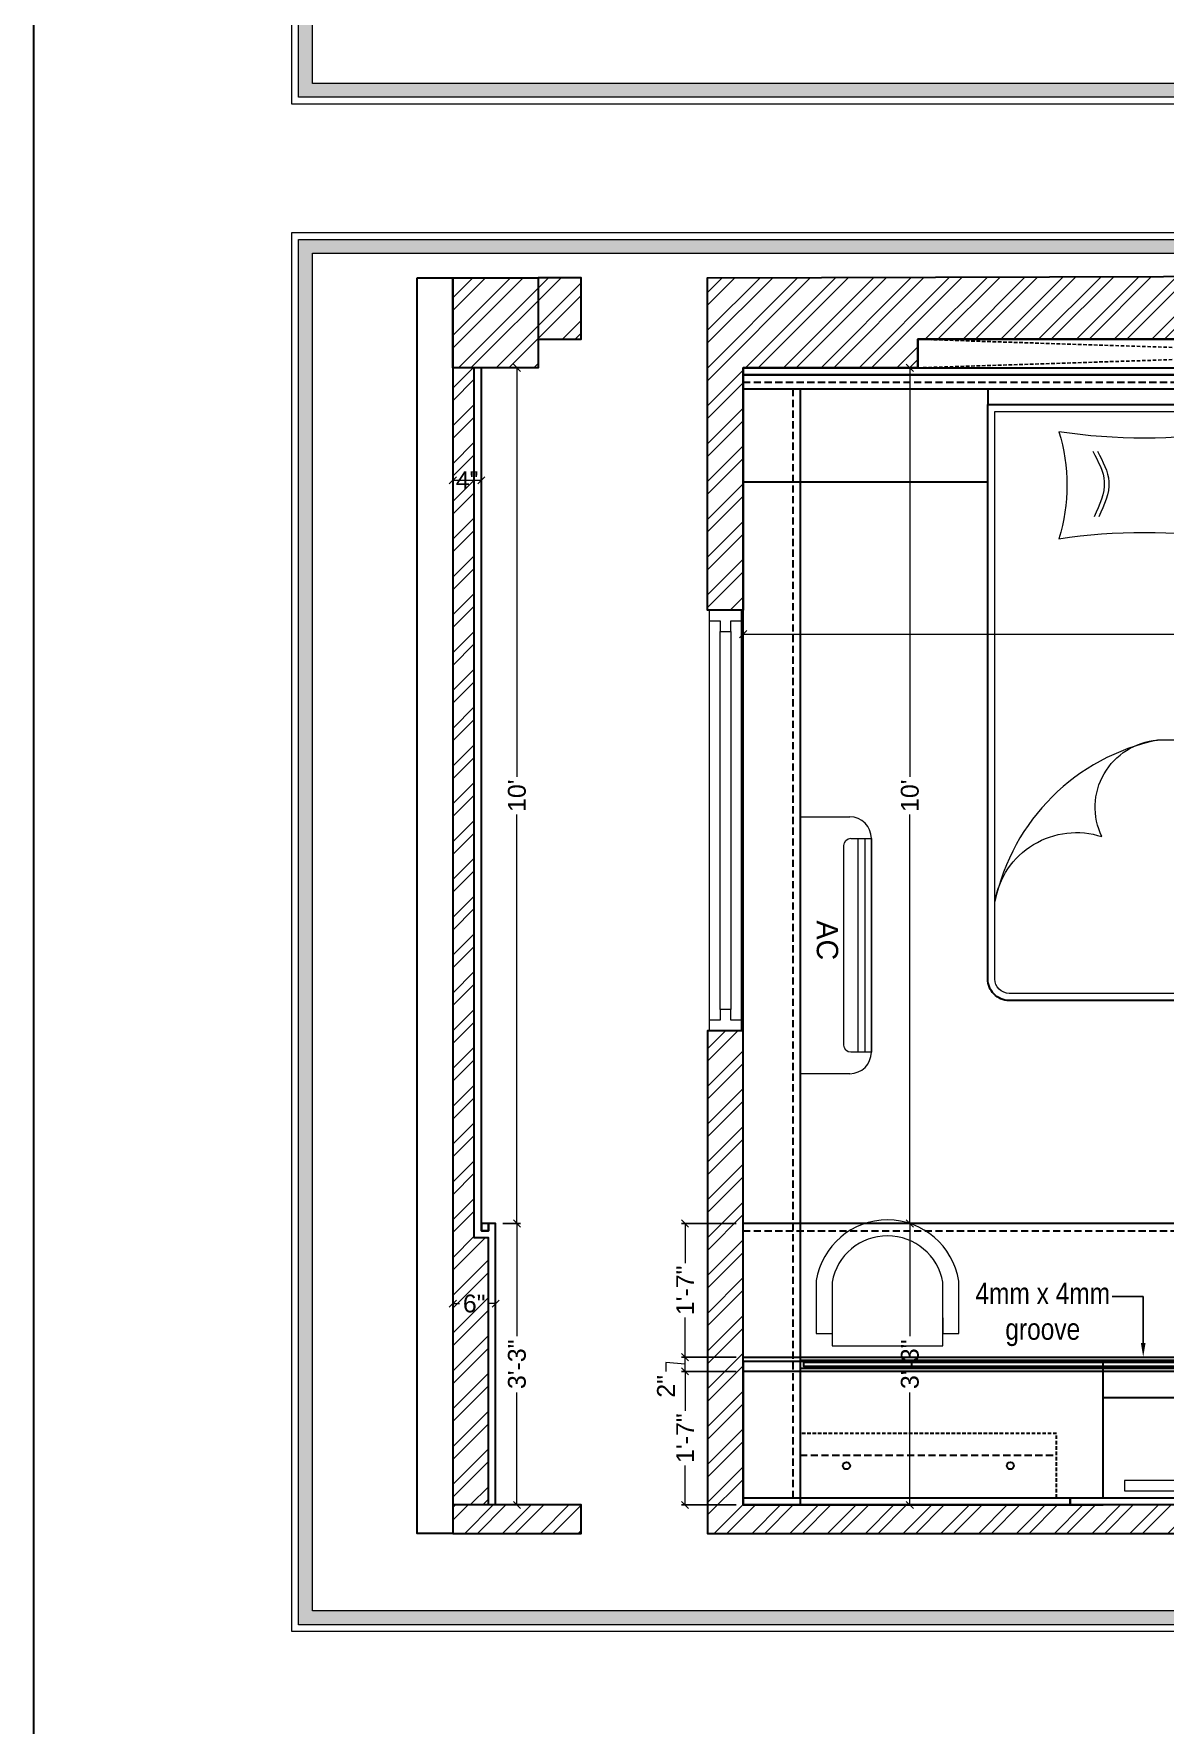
# Model space of a CAD drawing. Header units: millimetres. Extents: x 133760 to 136133, y -184957 to -182282.
# Drawn here: x 133760.1 to 133918.9, y -184706.6 to -184469.4 of the extents above; entities that cross this region are included whole.
import ezdxf
from ezdxf import colors
from ezdxf.entities.mleader import LeaderData, LeaderLine
from ezdxf.math import Vec2, Vec3

# ---------------------------------------------------------------- set-up
doc = ezdxf.new("R2010")
doc.units = ezdxf.units.MM
doc.header["$MEASUREMENT"] = 0
doc.header["$PDMODE"] = 35
doc.linetypes.add('00 . GROUND FLOOR$0$DASHED', pattern=[0.75, 0.5, -0.25])
doc.linetypes.add('DASHEDX2', pattern=[1.5, 1, -0.5])
doc.layers.get('Defpoints').update_dxf_attribs({"color": 220})
doc.layers.add('AR HATCH-7', color=7, linetype='Continuous')
for name, color, linetype, lineweight in [('Dimension', 10, 'DASHEDX2', 20), ('Electrical', 84, 'Continuous', 30), ('ELEVATION ( SPIRAL STAIR )', 250, 'Continuous', 9), ('FURNITURE', 32, 'Continuous', 9), ('FURNITURE-1', 252, 'Continuous', 13), ('GF FALSE CEILING', 6, 'Continuous', 35), ('SECOND FLOOR', 7, 'Continuous', 9), ('SECTION ( SLAB PLine )', 104, 'Continuous', 30), ('Text', 7, 'Continuous', 15), ('text1', 1, 'Continuous', 15), ('wall', 7, 'Continuous', 30)]:
    doc.layers.add(name, color=color, linetype=linetype, lineweight=lineweight)
doc.styles.add('Arial', font='arial.ttf')
doc.styles.add('style4', font='ARIALN.TTF')
doc.styles.add('TEXT', font='eurr____.ttf')
doc.dimstyles.new('ISO-25', dxfattribs={"dimtxt": 2.5, "dimasz": 1, "dimexe": 0.5, "dimexo": 1, "dimtad": 0, "dimdec": 0, "dimlunit": 4, "dimtxsty": 'Arial', "dimblk": 'OBLIQUE', "dimcen": 2.5, "dimclrd": 1, "dimclre": 1, "dimclrt": 5, "dimadec": 0, "dimazin": 0, "dimtfac": 1, "dimtdec": 0, "dimtmove": 0, "dimatfit": 3, "dimfxl": 1, "dimtfillclr": 5, "dimlwd": -1, "dimarcsym": 0})

# ---------------------------------------------------------------- blocks, each defined once
blk = doc.blocks.new('ceili')
at = {"color": 9, "lineweight": 9, "true_color": 0xc7c8ca}
for points in [[(133614.58, -184321.39), (133614.58, -184322.84), (133664.41, -184322.84), (133664.41, -184321.39)], [(133626.28, -184322.84), (133626.28, -184323.79), (133652.72, -184323.79), (133652.72, -184322.84)]]:
    blk.add_lwpolyline(points, close=True, dxfattribs=at)
at = {"layer": 'ELEVATION ( SPIRAL STAIR )', "color": 9, "true_color": 0xc7c8ca}
blk.add_lwpolyline([(133674.11, -184317.31), (133707.11, -184317.31), (133707.11, -184316.31), (133674.11, -184316.31)], close=True, dxfattribs=at)
at = {"layer": 'FURNITURE', "color": 9, "linetype": '00 . GROUND FLOOR$0$DASHED', "lineweight": 25, "true_color": 0xc7c8ca}
for p, q in [((133585.54, -184165.31), (133710.54, -184161.31)), ((133585.54, -184161.31), (133710.54, -184165.31))]:
    blk.add_line(p, q, dxfattribs=at)
at = {"layer": 'FURNITURE', "color": 3, "linetype": 'DASHEDX2', "lineweight": 30}
for p, q in [((133561.04, -184167.31), (133697.56, -184167.31)), ((133568.04, -184323.81), (133568.04, -184168.31)), ((133561.04, -184286.34), (133710.63, -184286.34)), ((133569.04, -184317.81), (133605.04, -184317.81))]:
    blk.add_line(p, q, dxfattribs=at)
at = {"layer": 'FURNITURE', "color": 9, "lineweight": 30, "true_color": 0xc7c8ca}
for p, q in [((133709.56, -184165.31), (133709.56, -184216.31)), ((133569.04, -184168.31), (133569.04, -184324.81)), ((133561.04, -184181.31), (133595.37, -184181.31)), ((133675.46, -184181.31), (133710.54, -184181.31)), ((133710.56, -184186.3), (133709.56, -184186.3)), ((133710.56, -184216.31), (133710.56, -184186.3)), ((133710.56, -184187.3), (133709.56, -184187.3)), ((133710.56, -184215.31), (133709.56, -184215.31)), ((133709.56, -184216.31), (133710.56, -184216.31)), ((133710.58, -184309.78), (133611.56, -184309.78)), ((133670.66, -184309.81), (133670.66, -184323.81)), ((133674.11, -184324.81), (133674.11, -184316.81)), ((133674.11, -184316.81), (133707.11, -184316.81)), ((133707.11, -184316.81), (133707.11, -184324.81))]:
    blk.add_line(p, q, dxfattribs=at)
at = {"layer": 'FURNITURE', "color": 9, "true_color": 0xc7c8ca}
blk.add_line((133674.46, -184217.54), (133619.18, -184217.54), dxfattribs=at)
at = {"layer": 'FURNITURE', "color": 9, "lineweight": 30, "true_color": 0xc7c8ca}
for points in [[(133585.54, -184165.31), (133710.54, -184165.31), (133710.54, -184161.31), (133585.54, -184161.31)], [(133561.04, -184165.31), (133709.56, -184165.31), (133709.56, -184166.31), (133561.04, -184166.31)], [(133561.04, -184166.31), (133697.56, -184166.31), (133697.56, -184167.31), (133698.56, -184167.31), (133698.56, -184168.31), (133561.04, -184168.31)], [(133675.46, -184170.46), (133675.46, -184168.31), (133595.37, -184168.31), (133595.37, -184170.46)], [(133674.11, -184324.81), (133707.11, -184324.81), (133707.11, -184316.81), (133674.11, -184316.81)], [(133674.11, -184317.81), (133707.11, -184317.81), (133707.11, -184316.81), (133674.11, -184316.81)], [(133710.56, -184323.81), (133707.11, -184323.81), (133707.11, -184316.81), (133710.56, -184316.81)], [(133675.11, -184323.81), (133706.11, -184323.81), (133706.11, -184317.81), (133675.11, -184317.81)], [(133606.94, -184324.81), (133561.04, -184324.81), (133561.04, -184323.81), (133606.94, -184323.81)], [(133621.94, -184324.81), (133606.94, -184324.81), (133606.94, -184323.81), (133621.94, -184323.81)], [(133674.11, -184323.81), (133621.94, -184323.81), (133621.94, -184324.81), (133674.11, -184324.81)], [(133674.11, -184324.81), (133707.11, -184324.81), (133707.11, -184323.81), (133674.11, -184323.81)], [(133707.11, -184323.81), (133710.56, -184323.81), (133710.56, -184324.81), (133707.11, -184324.81)]]:
    blk.add_lwpolyline(points, close=True, dxfattribs=at)
for points in [[(133672.46, -184254.05), (133598.37, -184254.05, -0.414214), (133595.37, -184251.05), (133595.37, -184170.46), (133675.46, -184170.46), (133675.46, -184251.05, -0.414214)], [(133691.94, -184302.8), (133691.94, -184292.83, -0.414214), (133694.94, -184289.83), (133704.89, -184289.83, -0.414214), (133707.89, -184292.83), (133707.89, -184302.8, -0.414214), (133704.89, -184305.8), (133694.94, -184305.8, -0.414214)]]:
    blk.add_lwpolyline(points, format="xyb", close=True, dxfattribs=at)
at = {"layer": 'FURNITURE', "color": 9, "true_color": 0xc7c8ca}
for points in [[(133672.46, -184253.05), (133598.37, -184253.05, -0.414214), (133596.37, -184251.05), (133596.37, -184171.46), (133674.46, -184171.46), (133674.46, -184251.05, -0.414214)], [(133611.38, -184231.07, -0.527965), (133619.18, -184217.54, 0.296489), (133596.37, -184240.19, -0.459377), (133611.38, -184231.07)]]:
    blk.add_lwpolyline(points, format="xyb", close=True, dxfattribs=at)
at = {"layer": 'FURNITURE', "color": 9, "true_color": 0xc7c8ca, "elevation": -0.01}
for points in [[(133629.36, -184189.28, -0.100586), (133629.36, -184174.28, -0.075726), (133605.36, -184174.28, -0.148967), (133605.36, -184189.28, -0.074116)], [(133641.54, -184189.28, 0.100586), (133641.54, -184174.28, 0.075726), (133665.54, -184174.28, 0.148967), (133665.54, -184189.28, 0.074116)]]:
    blk.add_lwpolyline(points, format="xyb", close=True, dxfattribs=at)
at = {"layer": 'FURNITURE', "color": 9, "true_color": 0xc7c8ca, "flags": 128}
for points in [[(133589.07, -184300.78), (133591.29, -184300.78), (133591.29, -184293.4, 0.853613), (133571.29, -184293.35), (133571.29, -184300.78), (133573.52, -184300.78)], [(133589.07, -184298.56), (133589.07, -184300.78), (133589.07, -184293.58, 0.835758), (133573.52, -184293.54), (133573.52, -184298.56), (133573.52, -184300.78)]]:
    blk.add_lwpolyline(points, format="xyb", dxfattribs=at)
at = {"layer": 'FURNITURE', "color": 9, "true_color": 0xc7c8ca}
blk.add_lwpolyline([(133573.53, -184300.78), (133573.53, -184302.47), (133589.08, -184302.47), (133589.07, -184300.78)], dxfattribs=at)
at = {"layer": 'FURNITURE', "color": 9, "lineweight": 30, "true_color": 0xc7c8ca}
blk.add_lwpolyline([(133611.56, -184323.81), (133611.57, -184304.71), (133561.05, -184304.71), (133561.04, -184324.81), (133611.56, -184324.81), (133611.56, -184324.81)], dxfattribs=at)
at = {"layer": 'FURNITURE', "color": 9, "linetype": '00 . GROUND FLOOR$0$DASHED', "lineweight": 30, "true_color": 0xc7c8ca}
blk.add_lwpolyline([(133569.04, -184323.81), (133605.04, -184323.81), (133605.04, -184314.81), (133569.04, -184314.81)], close=True, dxfattribs=at)
at = {"layer": 'FURNITURE', "color": 9, "lineweight": 30, "true_color": 0xc7c8ca}
for centre in [(133575.54, -184319.31), (133598.54, -184319.31)]:
    blk.add_circle(centre, 0.5, dxfattribs=at)
at = {"layer": 'FURNITURE', "color": 9, "true_color": 0xc7c8ca}
for points in [[(133610.1, -184177.02, -0.01), (133610.87, -184178.44, -0.01), (133612.51, -184181.43, -0.01), (133611.06, -184184.55, -0.01), (133610.31, -184186.19, -0.01)], [(133610.75, -184177.02, -0.01), (133611.52, -184178.44, -0.01), (133613.15, -184181.43, -0.01), (133611.71, -184184.55, -0.01), (133610.95, -184186.19, -0.01)], [(133625.94, -184177.02, -0.01), (133625.17, -184178.44, -0.01), (133623.54, -184181.43, -0.01), (133624.98, -184184.55, -0.01), (133625.73, -184186.19, -0.01)], [(133626.58, -184177.02, -0.01), (133625.81, -184178.44, -0.01), (133624.18, -184181.43, -0.01), (133625.62, -184184.55, -0.01), (133626.38, -184186.19, -0.01)], [(133644.31, -184177.02, -0.01), (133645.09, -184178.44, -0.01), (133646.72, -184181.43, -0.01), (133645.28, -184184.55, -0.01), (133644.52, -184186.19, -0.01)], [(133644.96, -184177.02, -0.01), (133645.73, -184178.44, -0.01), (133647.36, -184181.43, -0.01), (133645.92, -184184.55, -0.01), (133645.16, -184186.19, -0.01)], [(133662.11, -184177.02, -0.01), (133661.34, -184178.44, -0.01), (133659.71, -184181.43, -0.01), (133661.15, -184184.55, -0.01), (133661.91, -184186.19, -0.01)], [(133662.76, -184177.02, -0.01), (133661.99, -184178.44, -0.01), (133660.36, -184181.43, -0.01), (133661.8, -184184.55, -0.01), (133662.56, -184186.19, -0.01)]]:
    blk.add_open_spline(points, degree=3, knots=[0, 0, 0, 0, 4.577917, 9.671137, 9.671137, 9.671137, 9.671137], dxfattribs=at)
blk = doc.blocks.new('_Oblique')
at = {"layer": 'wall', "color": 0, "lineweight": -2}
blk.add_line((-0.5, -0.5), (0.5, 0.5), dxfattribs=at)
blk = doc.blocks.new('*D89')
at = {"layer": 'Defpoints', "color": 0, "transparency": 16777216}
for p in [(133859.68, -184657.01), (133851.52, -184675.74), (133859.68, -184675.74)]:
    blk.add_point(p, dxfattribs=at)
at = {"layer": 'FURNITURE', "color": 1, "lineweight": -2, "transparency": 16777216}
for p, q in [((133858.68, -184657.01), (133851.02, -184657.01)), ((133858.68, -184675.74), (133851.02, -184675.74))]:
    blk.add_line(p, q, dxfattribs=at)
at = {"layer": 'FURNITURE', "color": 1, "transparency": 16777216}
for p, q in [((133851.52, -184657.01), (133851.52, -184662.54)), ((133851.52, -184675.74), (133851.52, -184670.2))]:
    blk.add_line(p, q, dxfattribs=at)
for p, rotation in [((133851.52, -184657.01), 90), ((133851.52, -184675.74), 270)]:
    blk.add_blockref('_Oblique', p, dxfattribs=dict(at, rotation=rotation))
at = {"layer": 'FURNITURE', "color": 5, "lineweight": 0, "transparency": 16777216, "insert": (133851.52, -184666.37), "char_height": 2.5, "attachment_point": 5, "rotation": 90, "style": 'Arial'}
blk.add_mtext('1\'-7"', dxfattribs=at)
blk = doc.blocks.new('*D90')
at = {"layer": 'Defpoints', "color": 0, "transparency": 16777216}
for p in [(133851.52, -184655.01), (133859.67, -184655.01), (133859.68, -184657.01)]:
    blk.add_point(p, dxfattribs=at)
at = {"layer": 'FURNITURE', "color": 1, "transparency": 16777216}
for p, q in [((133851.52, -184656.01), (133848.83, -184655.78)), ((133848.83, -184655.78), (133848.83, -184657.03)), ((133851.52, -184657.01), (133851.52, -184655.01))]:
    blk.add_line(p, q, dxfattribs=at)
at = {"layer": 'FURNITURE', "color": 1, "lineweight": -2, "transparency": 16777216}
for p, q in [((133858.67, -184655.01), (133851.02, -184655.01)), ((133858.68, -184657.01), (133851.02, -184657.01))]:
    blk.add_line(p, q, dxfattribs=at)
at = {"layer": 'FURNITURE', "color": 1, "transparency": 16777216}
for p, rotation in [((133851.52, -184655.01), 90), ((133851.52, -184657.01), 270)]:
    blk.add_blockref('_Oblique', p, dxfattribs=dict(at, rotation=rotation))
at = {"layer": 'FURNITURE', "color": 5, "lineweight": 0, "transparency": 16777216, "insert": (133848.83, -184659.11), "char_height": 2.5, "attachment_point": 5, "rotation": 90, "style": 'Arial'}
blk.add_mtext('2"', dxfattribs=at)
blk = doc.blocks.new('*D91')
at = {"layer": 'Defpoints', "color": 0, "transparency": 16777216}
for p in [(133851.52, -184636.27), (133859.67, -184636.27), (133859.67, -184655.01)]:
    blk.add_point(p, dxfattribs=at)
at = {"layer": 'FURNITURE', "color": 1, "lineweight": -2, "transparency": 16777216}
for p, q in [((133858.67, -184636.27), (133851.02, -184636.27)), ((133858.67, -184655.01), (133851.02, -184655.01))]:
    blk.add_line(p, q, dxfattribs=at)
at = {"layer": 'FURNITURE', "color": 1, "transparency": 16777216}
for p, q in [((133851.52, -184636.27), (133851.52, -184641.81)), ((133851.52, -184655.01), (133851.52, -184649.47))]:
    blk.add_line(p, q, dxfattribs=at)
for p, rotation in [((133851.52, -184636.27), 90), ((133851.52, -184655.01), 270)]:
    blk.add_blockref('_Oblique', p, dxfattribs=dict(at, rotation=rotation))
at = {"layer": 'FURNITURE', "color": 5, "lineweight": 0, "transparency": 16777216, "insert": (133851.52, -184645.64), "char_height": 2.5, "attachment_point": 5, "rotation": 90, "style": 'Arial'}
blk.add_mtext('1\'-7"', dxfattribs=at)
blk = doc.blocks.new('*D92')
at = {"layer": 'Defpoints', "color": 0, "transparency": 16777216}
for p in [(133859.67, -184516.24), (133883.07, -184516.24), (133859.67, -184636.27)]:
    blk.add_point(p, dxfattribs=at)
at = {"layer": 'FURNITURE', "color": 1, "lineweight": -2, "transparency": 16777216}
for p, q in [((133860.67, -184516.24), (133883.57, -184516.24)), ((133860.67, -184636.27), (133883.57, -184636.27))]:
    blk.add_line(p, q, dxfattribs=at)
at = {"layer": 'FURNITURE', "color": 1, "transparency": 16777216}
for p, q in [((133883.07, -184516.24), (133883.07, -184573.63)), ((133883.07, -184636.27), (133883.07, -184578.88))]:
    blk.add_line(p, q, dxfattribs=at)
for p, rotation in [((133883.07, -184516.24), 90), ((133883.07, -184636.27), 270)]:
    blk.add_blockref('_Oblique', p, dxfattribs=dict(at, rotation=rotation))
at = {"layer": 'FURNITURE', "color": 5, "lineweight": 0, "transparency": 16777216, "insert": (133883.07, -184576.26), "char_height": 2.5, "attachment_point": 5, "rotation": 90, "style": 'Arial'}
blk.add_mtext("10'", dxfattribs=at)
blk = doc.blocks.new('*D93')
at = {"layer": 'Defpoints', "color": 0, "transparency": 16777216}
for p in [(134009.22, -184553.6), (133859.67, -184562.57), (134009.22, -184562.46)]:
    blk.add_point(p, dxfattribs=at)
at = {"layer": 'FURNITURE', "color": 1, "lineweight": -2, "transparency": 16777216}
for p, q in [((133859.67, -184561.57), (133859.67, -184553.1)), ((134009.22, -184561.46), (134009.22, -184553.1))]:
    blk.add_line(p, q, dxfattribs=at)
at = {"layer": 'FURNITURE', "color": 1, "transparency": 16777216}
for p, q in [((133859.67, -184553.6), (133929.64, -184553.6)), ((134009.22, -184553.6), (133939.25, -184553.6))]:
    blk.add_line(p, q, dxfattribs=at)
at = {"layer": 'FURNITURE', "color": 1, "transparency": 16777216, "rotation": 180}
blk.add_blockref('_Oblique', (133859.67, -184553.6), dxfattribs=at)
at = {"layer": 'FURNITURE', "color": 1, "transparency": 16777216}
blk.add_blockref('_Oblique', (134009.22, -184553.6), dxfattribs=at)
at = {"layer": 'FURNITURE', "color": 5, "lineweight": 0, "transparency": 16777216, "insert": (133934.45, -184553.6), "char_height": 2.5, "attachment_point": 5, "style": 'Arial'}
blk.add_mtext('12\'-6"', dxfattribs=at)
blk = doc.blocks.new('*D94')
at = {"layer": 'Defpoints', "color": 0, "transparency": 16777216}
for p in [(133859.67, -184636.27), (133859.67, -184675.74), (133883.07, -184675.74)]:
    blk.add_point(p, dxfattribs=at)
at = {"layer": 'FURNITURE', "color": 1, "lineweight": -2, "transparency": 16777216}
for p, q in [((133860.67, -184636.27), (133883.57, -184636.27)), ((133860.67, -184675.74), (133883.57, -184675.74))]:
    blk.add_line(p, q, dxfattribs=at)
at = {"layer": 'FURNITURE', "color": 1, "transparency": 16777216}
for p, q in [((133883.07, -184636.27), (133883.07, -184652.06)), ((133883.07, -184675.74), (133883.07, -184659.95))]:
    blk.add_line(p, q, dxfattribs=at)
for p, rotation in [((133883.07, -184636.27), 90), ((133883.07, -184675.74), 270)]:
    blk.add_blockref('_Oblique', p, dxfattribs=dict(at, rotation=rotation))
at = {"layer": 'FURNITURE', "color": 5, "lineweight": 0, "transparency": 16777216, "insert": (133883.07, -184656.01), "char_height": 2.5, "attachment_point": 5, "rotation": 90, "style": 'Arial'}
blk.add_mtext('3\'-3"', dxfattribs=at)
blk = doc.blocks.new('*D95')
at = {"layer": 'Defpoints', "color": 0, "transparency": 16777216}
for p in [(133824.92, -184636.27), (133824.92, -184675.74), (133827.92, -184675.74)]:
    blk.add_point(p, dxfattribs=at)
at = {"layer": 'FURNITURE', "color": 1, "lineweight": -2, "transparency": 16777216}
for p, q in [((133825.92, -184636.27), (133828.42, -184636.27)), ((133825.92, -184675.74), (133828.42, -184675.74))]:
    blk.add_line(p, q, dxfattribs=at)
at = {"layer": 'FURNITURE', "color": 1, "transparency": 16777216}
for p, q in [((133827.92, -184636.27), (133827.92, -184652.06)), ((133827.92, -184675.74), (133827.92, -184659.95))]:
    blk.add_line(p, q, dxfattribs=at)
for p, rotation in [((133827.92, -184636.27), 90), ((133827.92, -184675.74), 270)]:
    blk.add_blockref('_Oblique', p, dxfattribs=dict(at, rotation=rotation))
at = {"layer": 'FURNITURE', "color": 5, "lineweight": 0, "transparency": 16777216, "insert": (133827.92, -184656.01), "char_height": 2.5, "attachment_point": 5, "rotation": 90, "style": 'Arial'}
blk.add_mtext('3\'-3"', dxfattribs=at)
blk = doc.blocks.new('*D96')
at = {"layer": 'Defpoints', "color": 0, "transparency": 16777216}
for p in [(133824.92, -184516.24), (133827.92, -184516.24), (133824.92, -184636.27)]:
    blk.add_point(p, dxfattribs=at)
at = {"layer": 'FURNITURE', "color": 1, "lineweight": -2, "transparency": 16777216}
for p, q in [((133825.92, -184516.24), (133828.42, -184516.24)), ((133825.92, -184636.27), (133828.42, -184636.27))]:
    blk.add_line(p, q, dxfattribs=at)
at = {"layer": 'FURNITURE', "color": 1, "transparency": 16777216}
for p, q in [((133827.92, -184516.24), (133827.92, -184573.63)), ((133827.92, -184636.27), (133827.92, -184578.88))]:
    blk.add_line(p, q, dxfattribs=at)
for p, rotation in [((133827.92, -184516.24), 90), ((133827.92, -184636.27), 270)]:
    blk.add_blockref('_Oblique', p, dxfattribs=dict(at, rotation=rotation))
at = {"layer": 'FURNITURE', "color": 5, "lineweight": 0, "transparency": 16777216, "insert": (133827.92, -184576.26), "char_height": 2.5, "attachment_point": 5, "rotation": 90, "style": 'Arial'}
blk.add_mtext("10'", dxfattribs=at)
blk = doc.blocks.new('*D115')
at = {"layer": 'Defpoints', "color": 0, "transparency": 16777216}
for p in [(133818.92, -184528.88), (133822.92, -184528.88), (133822.92, -184532.01)]:
    blk.add_point(p, dxfattribs=at)
at = {"layer": 'FURNITURE', "color": 1, "lineweight": -2, "transparency": 16777216}
for p, q in [((133818.92, -184529.88), (133818.92, -184532.51)), ((133822.92, -184529.88), (133822.92, -184532.51))]:
    blk.add_line(p, q, dxfattribs=at)
at = {"layer": 'FURNITURE', "color": 1, "transparency": 16777216}
blk.add_line((133818.92, -184532.01), (133822.92, -184532.01), dxfattribs=at)
at = {"layer": 'FURNITURE', "color": 1, "transparency": 16777216, "rotation": 180}
blk.add_blockref('_Oblique', (133818.92, -184532.01), dxfattribs=at)
at = {"layer": 'FURNITURE', "color": 1, "transparency": 16777216}
blk.add_blockref('_Oblique', (133822.92, -184532.01), dxfattribs=at)
at = {"layer": 'FURNITURE', "color": 5, "lineweight": 0, "transparency": 16777216, "insert": (133820.92, -184532.01), "char_height": 2.5, "attachment_point": 5, "style": 'Arial'}
blk.add_mtext('4"', dxfattribs=at)
blk = doc.blocks.new('*D116')
at = {"layer": 'Defpoints', "color": 0, "transparency": 16777216}
for p in [(133818.92, -184647.74), (133824.92, -184647.5), (133824.92, -184647.74)]:
    blk.add_point(p, dxfattribs=at)
at = {"layer": 'FURNITURE', "color": 1, "lineweight": -2, "transparency": 16777216}
for p, q in [((133818.92, -184646.74), (133818.92, -184647)), ((133824.92, -184646.74), (133824.92, -184647))]:
    blk.add_line(p, q, dxfattribs=at)
at = {"layer": 'FURNITURE', "color": 1, "transparency": 16777216}
for p, q in [((133818.92, -184647.5), (133819.85, -184647.5)), ((133824.92, -184647.5), (133823.99, -184647.5))]:
    blk.add_line(p, q, dxfattribs=at)
at = {"layer": 'FURNITURE', "color": 1, "transparency": 16777216, "rotation": 180}
blk.add_blockref('_Oblique', (133818.92, -184647.5), dxfattribs=at)
at = {"layer": 'FURNITURE', "color": 1, "transparency": 16777216}
blk.add_blockref('_Oblique', (133824.92, -184647.5), dxfattribs=at)
at = {"layer": 'FURNITURE', "color": 5, "transparency": 16777216, "insert": (133821.92, -184647.5), "char_height": 2.5, "attachment_point": 5, "style": 'Arial'}
blk.add_mtext('6"', dxfattribs=at)

msp = doc.modelspace()

# ---------------------------------------------------------------- hatches: boundary and pattern name
at = {"layer": 'AR HATCH-7', "lineweight": 0, "true_color": 0x939598, "transparency": 33554687}
h = msp.add_hatch(dxfattribs=at)
h.set_pattern_fill('ANSI32', color=252, scale=10, angle=-1e-14)
h.paths.add_polyline_path([(133818.92, -184503.6), (133830.92, -184503.6), (133830.92, -184516.24), (133818.92, -184516.24)])
h.paths.add_polyline_path([(133830.92, -184512.24), (133836.92, -184512.24), (133836.92, -184503.6), (133830.92, -184503.6)])
h.paths.add_polyline_path([(133818.92, -184679.74), (133836.92, -184679.74), (133836.92, -184675.74), (133818.92, -184675.74)])
h = msp.add_hatch(dxfattribs=at)
h.set_pattern_fill('ANSI32', color=252, scale=10)
h.set_pattern_definition([(45, (3e-11, -915.365), (-2.65165043, 2.65165043), []), (45, (1.7678, -915.365), (-2.65165043, 2.65165043), [])])
h.paths.add_polyline_path([(134014.64, -184503.17), (133854.67, -184503.63), (133854.67, -184550.24), (133859.67, -184550.24), (133859.67, -184516.24), (133884.17, -184516.24), (133884.17, -184512.24), (134009.17, -184512.24), (134009.19, -184537.23), (134009.19, -184537.23), (134009.19, -184538.25), (134014.19, -184538.22)])
h.paths.add_polyline_path([(133859.67, -184609.24), (133854.67, -184609.24), (133854.67, -184679.74), (134014.21, -184679.74), (134014.26, -184635.24), (134009.26, -184635.27), (134009.19, -184675.74), (133910.19, -184675.74), (133910.19, -184675.74), (133859.67, -184675.74), (133859.68, -184655.65)])
h.paths.add_polyline_path([(134014.19, -184566.21), (134009.19, -184566.24), (134009.19, -184602.24), (134014.19, -184602.21)])
at = {"layer": 'Dimension', "true_color": 0xd39e00, "transparency": 33554687}
h = msp.add_hatch(color=42, dxfattribs=at)
h.paths.add_polyline_path([(133797.27, -184283.99), (133797.27, -184478.29), (134073.32, -184478.29), (134073.32, -184283.99)])
h.paths.add_polyline_path([(133799.21, -184285.93), (134071.38, -184285.93), (134071.38, -184476.36), (133799.21, -184476.36)], flags=16)
h = msp.add_hatch(color=42, dxfattribs=at)
h.paths.add_polyline_path([(133797.27, -184498.23), (133797.27, -184692.54), (134073.32, -184692.54), (134073.32, -184498.23)])
h.paths.add_polyline_path([(133799.21, -184500.17), (134071.38, -184500.17), (134071.38, -184690.6), (133799.21, -184690.6)], flags=16)
at = {"layer": 'FURNITURE-1', "lineweight": 0, "transparency": 33554572}
h = msp.add_hatch(dxfattribs=at)
h.set_pattern_fill('ANSI32', color=6, scale=10)
h.set_pattern_definition([(45, (-308.722, -915.365), (-2.65165043, 2.65165043), []), (45, (-306.9542, -915.365), (-2.65165043, 2.65165043), [])])
h.paths.add_polyline_path([(133823.92, -184638.27), (133821.92, -184638.27), (133821.92, -184516.24), (133818.92, -184516.24), (133818.92, -184675.74), (133823.92, -184675.74)])

# ---------------------------------------------------------------- linework, layer by layer
at = {"layer": 'Dimension', "color": 42, "linetype": 'Continuous', "true_color": 0xd39e00, "transparency": 33554687}
for points in [[(133796.3, -184283.02), (134074.29, -184283.02), (134074.29, -184479.26), (133796.3, -184479.26)], [(133797.27, -184283.99), (134073.32, -184283.99), (134073.32, -184478.29), (133797.27, -184478.29)], [(133799.21, -184285.93), (134071.38, -184285.93), (134071.38, -184476.36), (133799.21, -184476.36)], [(133796.3, -184497.26), (134074.29, -184497.26), (134074.29, -184693.51), (133796.3, -184693.51)], [(133797.27, -184498.23), (134073.32, -184498.23), (134073.32, -184692.54), (133797.27, -184692.54)], [(133799.21, -184500.17), (134071.38, -184500.17), (134071.38, -184690.6), (133799.21, -184690.6)]]:
    msp.add_lwpolyline(points, close=True, dxfattribs=at)
at = {"layer": 'Electrical', "lineweight": 15}
for p, q in [((133875.8, -184612.24), (133875.8, -184582.24)), ((133876.8, -184612.24), (133876.8, -184582.24)), ((133873.79, -184611.24), (133873.79, -184583.24))]:
    msp.add_line(p, q, dxfattribs=at)
for points in [[(133874.65, -184615.25), (133867.67, -184615.25), (133867.67, -184579.23), (133874.65, -184579.23)], [(133874.8, -184582.24), (133877.66, -184582.24), (133877.66, -184612.24), (133874.8, -184612.24)], [(133877.66, -184612.24), (133877.66, -184612.24), (133877.66, -184582.24)]]:
    msp.add_lwpolyline(points, dxfattribs=at)
at = {"layer": 'Electrical', "color": 7, "lineweight": 30}
msp.add_lwpolyline([(133867.67, -184656.54), (134009.22, -184656.54), (134009.22, -184655.48), (133867.67, -184655.48)], close=True, dxfattribs=at)
at = {"layer": 'Electrical', "color": 175, "lineweight": 30, "ltscale": 8, "true_color": 0x4554a5}
for points in [[(134008.83, -184655.7), (134008.83, -184656.33), (133868.18, -184656.33), (133868.18, -184655.7)], [(134008.81, -184655.72), (134008.81, -184656.31), (133868.2, -184656.31), (133868.2, -184655.72)]]:
    msp.add_lwpolyline(points, close=True, dxfattribs=at)
at = {"layer": 'Electrical', "lineweight": 15}
for centre, start, end in [((133874.65, -184582.24), 0, 90), ((133874.65, -184612.24), 270, 0)]:
    msp.add_arc(centre, 3.01, start, end, dxfattribs=at)
at = {"layer": 'Electrical', "lineweight": 15, "extrusion": (0, 0, -1)}
for centre, start_param, end_param in [((133874.8, -184583.24), -0.785398, 0.785398), ((133874.8, -184611.24), 3.926991, 5.497787)]:
    msp.add_ellipse(centre, major_axis=(-0.71, 0.71), ratio=1, start_param=start_param, end_param=end_param, dxfattribs=at)
at = {"layer": 'FURNITURE', "color": 3, "lineweight": 30}
for points in [[(133760.11, -183815.68), (134732.43, -183815.68), (134732.43, -184956.93), (133760.11, -184956.93)], [(133823.92, -184636.27), (133822.92, -184636.27), (133822.92, -184637.27), (133823.92, -184637.27)]]:
    msp.add_lwpolyline(points, close=True, dxfattribs=at)
at = {"layer": 'GF FALSE CEILING', "lineweight": 30}
for points in [[(133859.67, -184516.24), (133884.17, -184516.24), (133884.17, -184512.24), (134009.17, -184512.24), (134009.26, -184636.27), (133859.67, -184636.27)], [(133859.67, -184655.01), (134009.22, -184655.01), (134009.22, -184657.01), (133859.67, -184657.01)]]:
    msp.add_lwpolyline(points, close=True, dxfattribs=at)
for points in [[(133823.92, -184675.74), (133823.92, -184638.27), (133821.92, -184638.27), (133821.92, -184516.24)], [(133824.92, -184675.74), (133824.92, -184636.27), (133823.92, -184636.27), (133823.92, -184637.27), (133822.92, -184637.27), (133822.92, -184516.24)]]:
    msp.add_lwpolyline(points, dxfattribs=at)
at = {"layer": 'SECOND FLOOR'}
msp.add_lwpolyline([(133854.92, -184550.24), (133854.92, -184551.74), (133856.42, -184551.74), (133856.42, -184553.24), (133857.92, -184553.24), (133857.92, -184606.24), (133856.42, -184606.24), (133856.42, -184607.74), (133854.92, -184607.74), (133854.92, -184609.24), (133859.42, -184609.24), (133859.42, -184607.74), (133857.92, -184607.74), (133857.92, -184606.24), (133856.42, -184606.24), (133856.42, -184553.24), (133857.92, -184553.24), (133857.92, -184551.74), (133859.42, -184551.74), (133859.42, -184550.24), (133854.92, -184550.24), (133854.92, -184609.24), (133859.42, -184609.24), (133859.42, -184550.24)], close=True, dxfattribs=at)
at = {"layer": 'SECTION ( SLAB PLine )', "color": 1}
msp.add_lwpolyline([(133813.92, -184503.6), (133818.92, -184503.6), (133818.92, -184679.74), (133813.92, -184679.74)], close=True, dxfattribs=at)
at = {"layer": 'wall', "lineweight": 30}
for points in [[(133818.92, -184503.6), (133830.92, -184503.6), (133830.92, -184516.24), (133818.92, -184516.24)], [(133830.92, -184512.24), (133836.92, -184512.24), (133836.92, -184503.6), (133830.92, -184503.6)], [(134009.26, -184635.27), (134009.19, -184675.74), (133859.67, -184675.74), (133859.67, -184609.24), (133854.67, -184609.24), (133854.67, -184679.74), (134014.21, -184679.74), (134014.26, -184635.24)], [(133818.92, -184679.74), (133836.92, -184679.74), (133836.92, -184675.74), (133818.92, -184675.74)]]:
    msp.add_lwpolyline(points, close=True, dxfattribs=at)
msp.add_lwpolyline([(134009.17, -184512.24), (133884.17, -184512.24), (133884.17, -184516.24), (133859.67, -184516.24), (133859.67, -184550.24), (133854.67, -184550.24), (133854.67, -184503.63), (134014.64, -184503.17), (134014.19, -184538.22), (134009.19, -184538.25), (134009.17, -184512.24)], dxfattribs=at)

# ---------------------------------------------------------------- block references
at = {"layer": 'FURNITURE', "lineweight": 30}
msp.add_blockref('ceili', (298.63, -350.93), dxfattribs=at)

# ---------------------------------------------------------------- texts
at = {"layer": 'Text', "style": 'TEXT'}
msp.add_text('AC', height=3, rotation=270, dxfattribs=at).set_placement((133870, -184593.76))

# ---------------------------------------------------------------- dimensions: what is measured, and where the dimension line sits
at = {"layer": 'FURNITURE', "lineweight": 0}
for base, p1, p2, picture, middle in [((133827.92, -184516.24), (133824.92, -184636.27), (133824.92, -184516.24), '*D96', (133827.92, -184576.26)), ((133883.07, -184516.24), (133859.67, -184636.27), (133859.67, -184516.24), '*D92', (133883.07, -184576.26)), ((133827.92, -184675.74), (133824.92, -184636.27), (133824.92, -184675.74), '*D95', (133827.92, -184656.01)), ((133851.52, -184636.27), (133859.67, -184655.01), (133859.67, -184636.27), '*D91', (133851.52, -184645.64)), ((133883.07, -184675.74), (133859.67, -184636.27), (133859.67, -184675.74), '*D94', (133883.07, -184656.01)), ((133851.52, -184675.74), (133859.68, -184657.01), (133859.68, -184675.74), '*D89', (133851.52, -184666.37))]:
    dim = msp.add_linear_dim(base=base, p1=p1, p2=p2, angle=90, dimstyle='ISO-25', override={"dimtmove": 1}, dxfattribs=at)
    dim.commit()
    dim.dimension.update_dxf_attribs({"geometry": picture, "text_midpoint": middle})
dim = msp.add_linear_dim(base=(133822.92, -184532.01), p1=(133818.92, -184528.88), p2=(133822.92, -184528.88), dimstyle='ISO-25', override={"dimtmove": 1}, dxfattribs=at)
dim.commit()
dim.dimension.update_dxf_attribs({"geometry": '*D115', "text_midpoint": (133820.92, -184532.01), "dimtype": 160})
dim = msp.add_linear_dim(base=(134009.22, -184553.6), p1=(133859.67, -184562.57), p2=(134009.22, -184562.46), dimstyle='ISO-25', override={"dimtmove": 1}, dxfattribs=at)
dim.commit()
dim.dimension.update_dxf_attribs({"geometry": '*D93', "text_midpoint": (133934.45, -184553.6)})
at = {"layer": 'FURNITURE'}
dim = msp.add_linear_dim(base=(133824.92, -184647.5), p1=(133818.92, -184647.74), p2=(133824.92, -184647.74), dimstyle='ISO-25', dxfattribs=at)
dim.commit()
dim.dimension.update_dxf_attribs({"geometry": '*D116', "text_midpoint": (133821.92, -184647.5)})
at = {"layer": 'FURNITURE', "lineweight": 0}
dim = msp.add_linear_dim(base=(133851.52, -184655.01), p1=(133859.68, -184657.01), p2=(133859.67, -184655.01), angle=90, dimstyle='ISO-25', override={"dimtmove": 1}, dxfattribs=at)
dim.commit()
dim.dimension.update_dxf_attribs({"geometry": '*D90', "text_midpoint": (133848.83, -184657.65), "dimtype": 160})

# ---------------------------------------------------------------- leaders
at = {"layer": 'text1', "lineweight": 25, "ltscale": 20}
ml = msp.add_multileader_mtext('Standard', dxfattribs=at)
ml.set_content('4mm x 4mm groove', color=1, style='style4')
ml.set_leader_properties()
ml.build(insert=Vec2(0, 0))
ml.multileader.update_dxf_attribs({"dogleg_length": 5.94, "arrow_head_size": 2})
ctx = ml.context
ctx.base_point, ctx.char_height, ctx.arrow_head_size, ctx.landing_gap_size, ctx.plane_origin = Vec3(133892, -184646.51), 3, 2, 0.4, Vec3(133929.29, -184642.8)
ctx.text_align_type = 1
notes = []
notes.append((ctx, [(0, (1, 1, 0), (133915.82, -184646.51), (-1, 0), 4.38, [(0, [(133915.82, -184655.01)], 0, [])])]))
ctx.mtext.insert, ctx.mtext.width, ctx.mtext.alignment = Vec3(133901.72, -184644.57), 26.2536, 2
for ctx, leaders in notes:
    for number, flags, end, landing, length, lines in leaders:
        leader = LeaderData()
        leader.index, (leader.has_last_leader_line, leader.has_dogleg_vector, leader.attachment_direction) = number, flags
        leader.last_leader_point, leader.dogleg_vector, leader.dogleg_length = Vec3(end), Vec3(landing), length
        for number, points, colour, breaks in lines:
            line = LeaderLine()
            line.index, line.vertices, line.color, line.breaks = number, Vec3.list(points), colors.encode_raw_color(colour), breaks
            leader.lines.append(line)
        ctx.leaders.append(leader)

doc.saveas('drawing.dxf')
